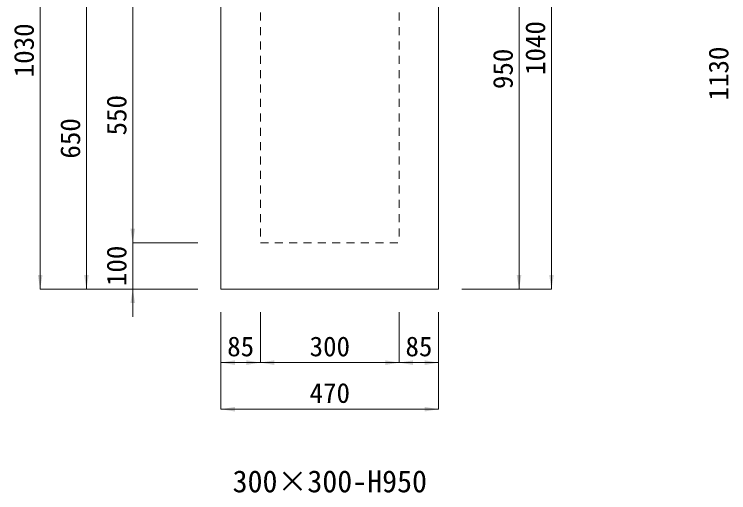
# Model space of a CAD drawing. Units: millimetres at full size. Extents: x -1934 to 78146, y -143454 to -112471.
# Drawn here: x 16717 to 18260, y -133927 to -132895 of the extents above; entities that cross this region are included whole.
import ezdxf
from ezdxf.enums import TextEntityAlignment as Align

# ---------------------------------------------------------------- set-up
doc = ezdxf.new("R2010")
doc.units = ezdxf.units.MM
doc.header["$LTSCALE"] = 23
doc.linetypes.add('USER3', pattern=[1.35, 0.75, -0.6])
for name, color, linetype, lineweight in [('0_2', 7, 'Continuous', 13), ('寸法線', 7, 'Continuous', 13), ('本体', 2, 'Continuous', 13)]:
    doc.layers.add(name, color=color, linetype=linetype, lineweight=lineweight)
doc.styles.add('ＭＳ ゴシック', font='')
doc.styles.get('ＭＳ ゴシック').set_extended_font_data('MS Gothic')

# ---------------------------------------------------------------- blocks, each defined once
blk = doc.blocks.new('filled_arrow')
at = {"color": 0, "linetype": 'Continuous', "lineweight": -2}
blk.add_solid([(7.5, 1.25), (0, 0), (7.5, -1.25)], dxfattribs=at)

msp = doc.modelspace()

# ---------------------------------------------------------------- linework, layer by layer
at = {"layer": '寸法線'}
for p, q in [((17876.91, -133488.06), (17876.91, -132448.06)), ((16772.59, -133488.06), (16772.59, -132458.06)), ((17806.91, -133488.06), (17806.91, -132538.06)), ((16872.59, -133488.06), (16872.59, -132838.06)), ((16972.59, -132838.06), (16972.59, -133388.06)), ((16972.59, -133328.06), (16972.59, -133548.06)), ((17113.15, -133388.06), (16972.59, -133388.06)), ((17113.15, -133388.06), (16972.59, -133388.06)), ((17113.15, -133488.06), (16772.59, -133488.06)), ((17113.15, -133488.06), (16872.59, -133488.06)), ((17113.15, -133488.06), (16972.59, -133488.06)), ((17683.15, -133488.06), (17806.91, -133488.06)), ((17683.15, -133488.06), (17876.91, -133488.06)), ((17163.15, -133538.06), (17163.15, -133646.86)), ((17163.15, -133538.06), (17163.15, -133747.33)), ((17248.15, -133538.06), (17248.15, -133646.86)), ((17248.15, -133538.06), (17248.15, -133646.86)), ((17548.15, -133538.06), (17548.15, -133646.86)), ((17548.15, -133538.06), (17548.15, -133646.86)), ((17633.15, -133538.06), (17633.15, -133646.86)), ((17633.15, -133538.06), (17633.15, -133747.33)), ((17163.15, -133646.86), (17248.15, -133646.86)), ((17248.15, -133646.86), (17548.15, -133646.86)), ((17548.15, -133646.86), (17633.15, -133646.86)), ((17163.15, -133747.33), (17633.15, -133747.33))]:
    msp.add_line(p, q, dxfattribs=at)
at = {"layer": '本体', "lineweight": 20}
for p, q in [((17163.15, -132538.06), (17163.15, -133488.06)), ((17633.15, -133488.06), (17633.15, -132538.06)), ((17163.15, -133488.06), (17633.15, -133488.06))]:
    msp.add_line(p, q, dxfattribs=at)
at = {"layer": '本体', "linetype": 'USER3', "lineweight": 9}
for p, q in [((17248.15, -132767.54), (17248.15, -133388.06)), ((17548.15, -132767.54), (17548.15, -133388.06)), ((17248.15, -133388.06), (17548.15, -133388.06))]:
    msp.add_line(p, q, dxfattribs=at)

# ---------------------------------------------------------------- block references
at = {"layer": '寸法線', "xscale": 4, "yscale": 4}
for p, rotation in [((16972.59, -133388.06), 90), ((16972.59, -133388.06), 90), ((16772.59, -133488.06), 90), ((16872.59, -133488.06), 90), ((17806.91, -133488.06), 90), ((17876.91, -133488.06), 90), ((16972.59, -133488.06), 270), ((17248.15, -133646.86), 180), ((17548.15, -133646.86), 180), ((17633.15, -133646.86), 180), ((17633.15, -133747.33), 180)]:
    msp.add_blockref('filled_arrow', p, dxfattribs=dict(at, rotation=rotation))
for p in [(17163.15, -133646.86), (17248.15, -133646.86), (17548.15, -133646.86), (17163.15, -133747.33)]:
    msp.add_blockref('filled_arrow', p, dxfattribs=at)

# ---------------------------------------------------------------- texts
at = {"layer": '0_2', "style": 'ＭＳ ゴシック'}
msp.add_text('300×300-H950', height=47.47, dxfattribs=at).set_placement((17398.15, -133902.98), align=Align.MIDDLE_CENTER)
at = {"layer": '寸法線', "style": 'ＭＳ ゴシック'}
for s, p in [('1030', (16737.59, -132973.06)), ('1040', (17841.91, -132968.06)), ('950', (17771.91, -133013.06)), ('1130', (18237.59, -133023.06)), ('550', (16937.59, -133113.06)), ('650', (16837.59, -133163.06)), ('100', (16937.59, -133438.06))]:
    msp.add_text(s, height=42.72, rotation=90, dxfattribs=at).set_placement(p, align=Align.MIDDLE_CENTER)
for s, p in [('85', (17205.65, -133611.86)), ('300', (17398.15, -133611.86)), ('85', (17590.65, -133611.86)), ('470', (17398.15, -133712.33))]:
    msp.add_text(s, height=42.72, dxfattribs=at).set_placement(p, align=Align.MIDDLE_CENTER)

doc.saveas('drawing.dxf')
